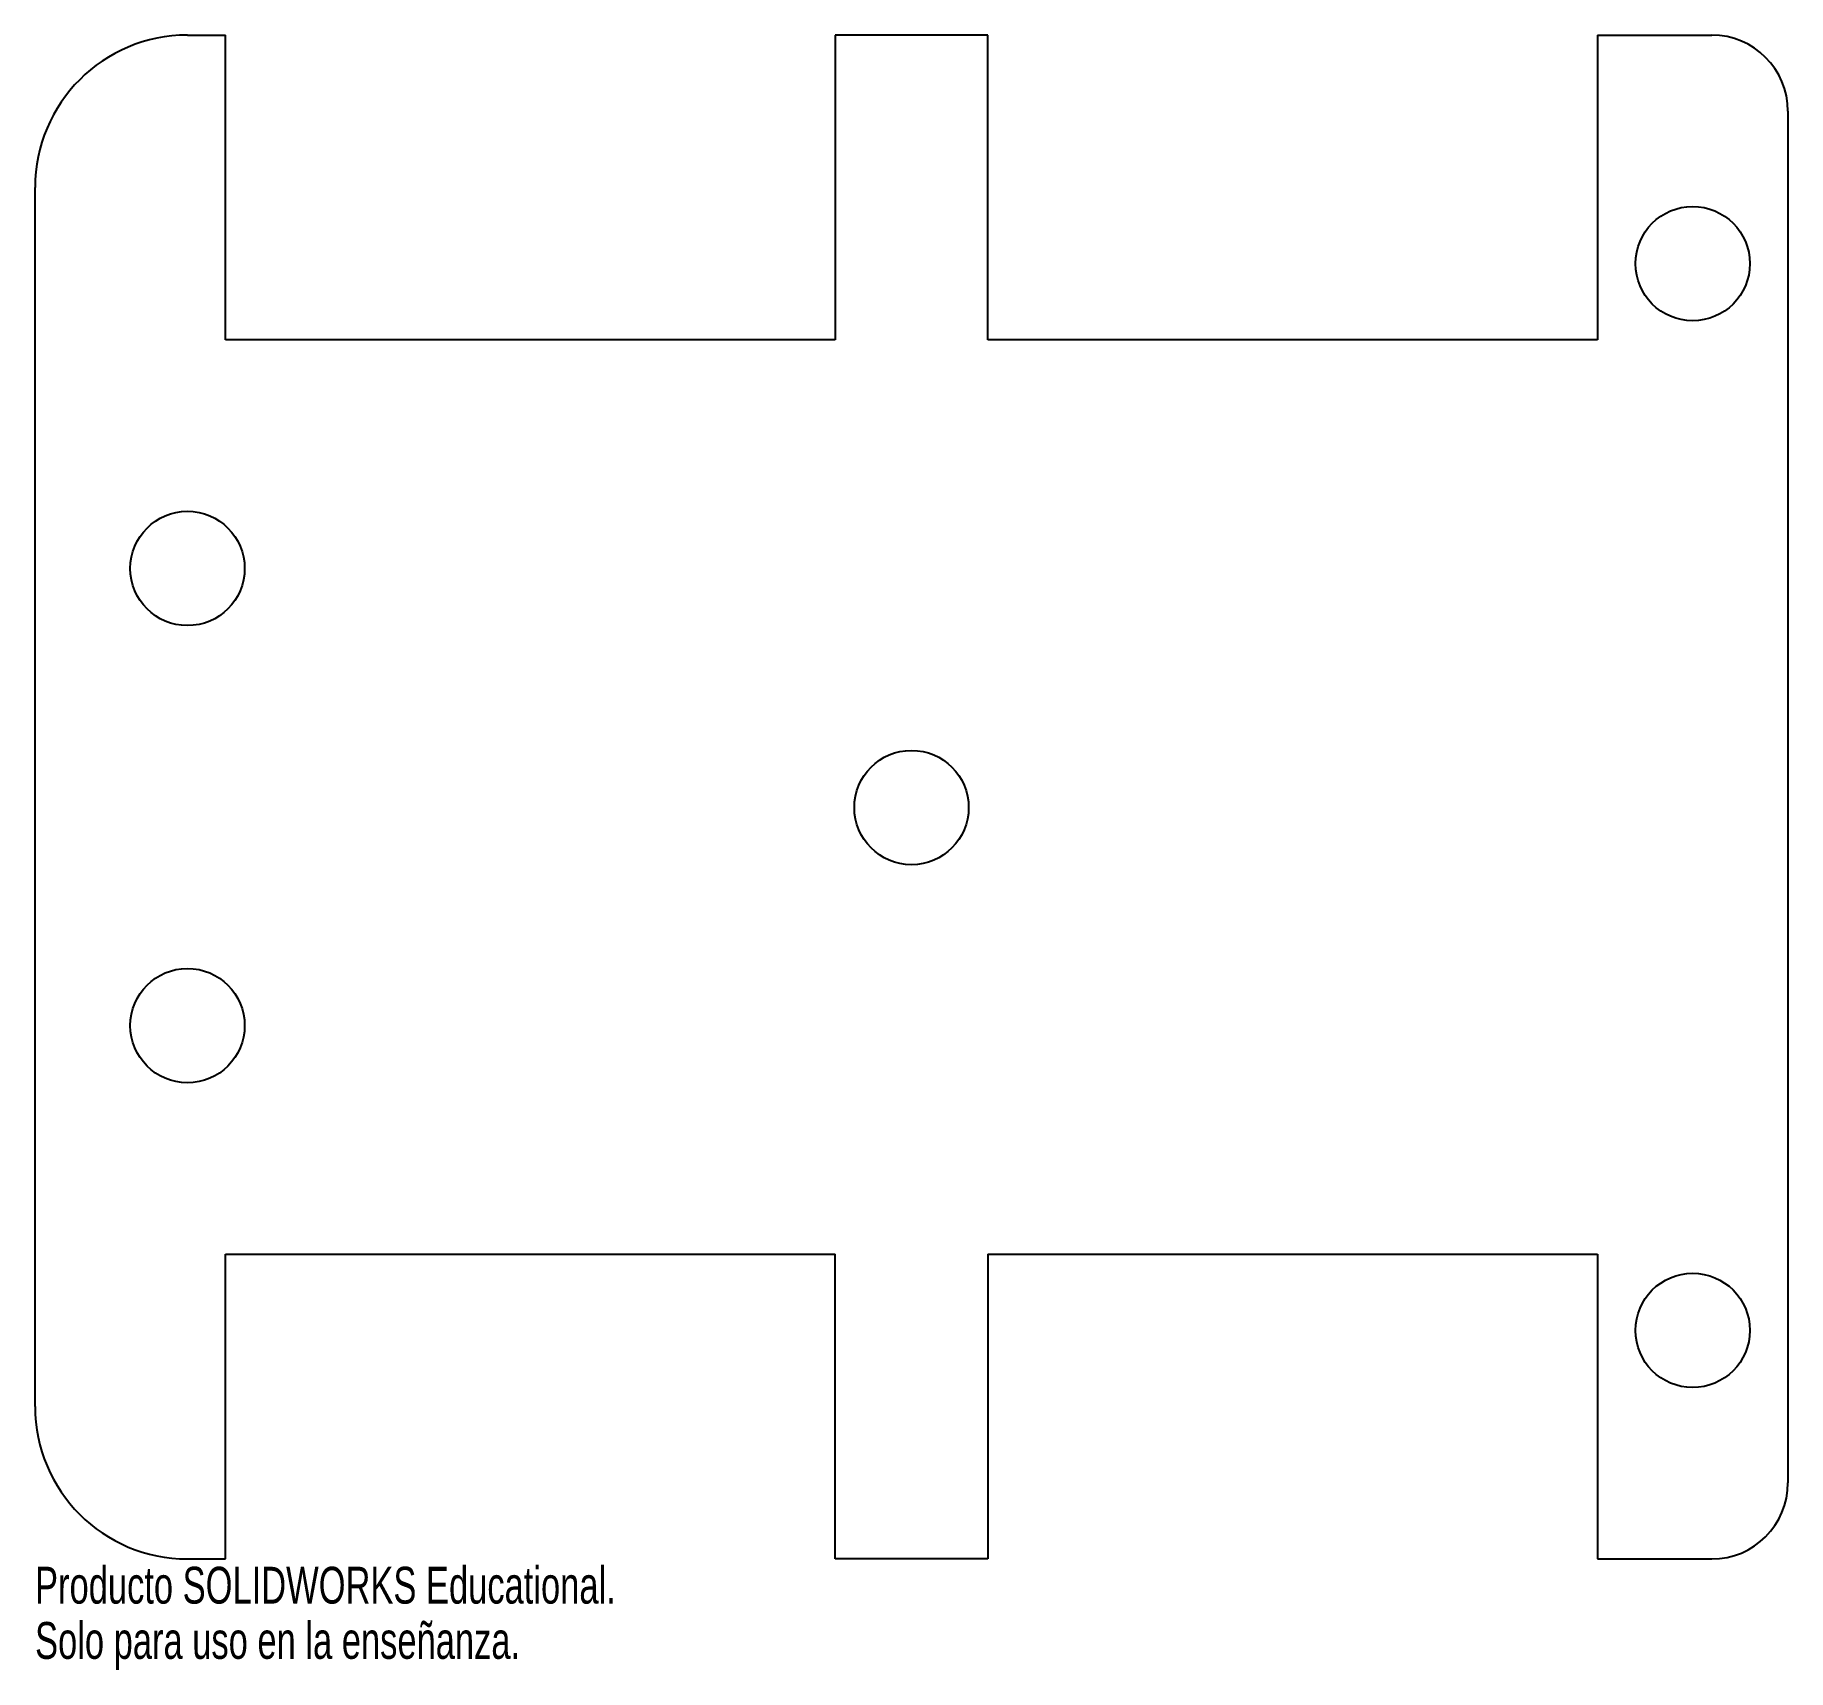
# Model space of a CAD drawing. Header units: millimetres. Extents: x -25 to 205, y -15 to 200.
import ezdxf

# ---------------------------------------------------------------- set-up
doc = ezdxf.new("R2010")
doc.units = ezdxf.units.MM
doc.styles.add('SLDTEXTSTYLE0', font='TXT', dxfattribs={"width": 0.7})

msp = doc.modelspace()

# ---------------------------------------------------------------- linework, layer by layer
at = {"color": 7, "linetype": 'Continuous', "lineweight": 25}
for p, q in [((-5, 200), (0, 200)), ((0, 160), (0, 200)), ((100, 200), (80, 200)), ((80, 200), (80, 160)), ((100, 160), (100, 200)), ((180, 200), (195, 200)), ((180, 200), (180, 160)), ((205, 190), (205, 10)), ((-25, 20), (-25, 180)), ((80, 160), (0, 160)), ((180, 160), (100, 160)), ((0, 0), (0, 40)), ((0, 40), (80, 40)), ((80, 0), (80, 40)), ((100, 40), (100, 0)), ((100, 40), (180, 40)), ((180, 40), (180, 0)), ((-5, 0), (0, 0)), ((100, 0), (80, 0)), ((180, 0), (195, 0))]:
    msp.add_line(p, q, dxfattribs=at)
for centre in [(192.5, 170), (-5, 130), (90, 98.62), (-5, 70), (192.5, 30)]:
    msp.add_circle(centre, 7.5, dxfattribs=at)
for centre, radius, start, end in [((-5, 180), 20, 90, 180), ((195, 190), 10, 0, 90), ((-5, 20), 20, 180, 270), ((195, 10), 10, 270, 0)]:
    msp.add_arc(centre, radius, start, end, dxfattribs=at)

# ---------------------------------------------------------------- texts
at = {"color": 7, "linetype": 'Continuous', "char_height": 4.8336, "attachment_point": 1, "style": 'SLDTEXTSTYLE0'}
for s, insert in [('Producto SOLIDWORKS Educational.', (-25, -1.02)), ('Solo para uso en la enseñanza.', (-25, -8.27))]:
    msp.add_mtext(s, dxfattribs=dict(at, insert=insert))

doc.saveas('drawing.dxf')
